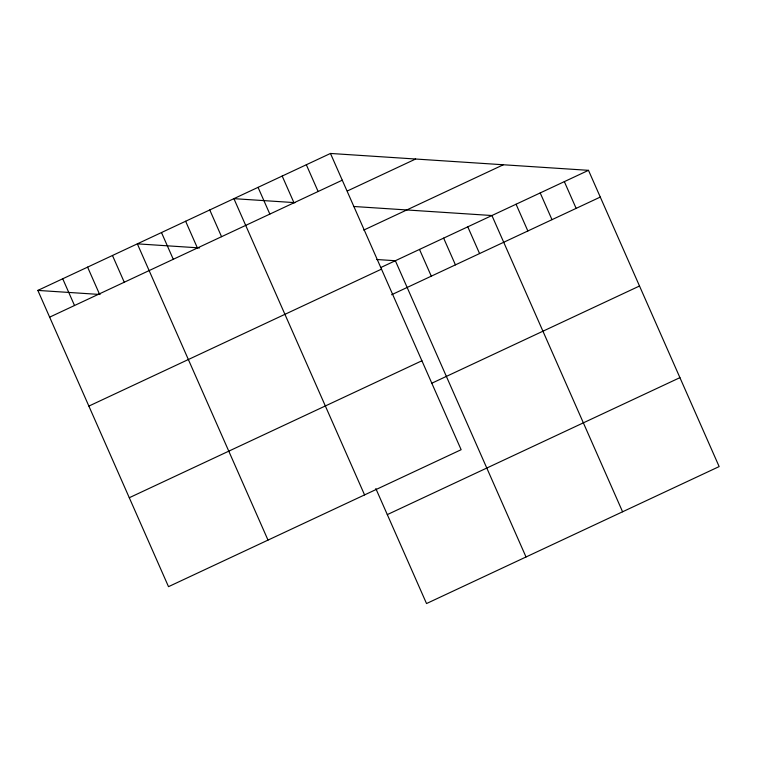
<?xml version="1.0" encoding="UTF-8"?>
<svg xmlns="http://www.w3.org/2000/svg" width="757" height="757" viewBox="0 0 757 757"><rect width="100%" height="100%" fill="white"/><g stroke="black" fill="none" stroke-linecap="round" stroke-linejoin="round"><path stroke-width="1.14" d="M330.468 153.453L461.136 449.705L168.508 586.666L37.85 290.414L330.468 153.453L588.492 170.334L719.15 466.586L426.532 603.547L375.822 488.568M49.64 317.155L342.268 180.194M347.387 190.963L415.612 159.027M363.738 230.1L503.339 164.761M380.847 267.514L588.492 170.334M88.872 406.093L381.49 269.132M391.606 294.738L600.282 197.075M129.286 497.728L421.904 360.767M431.868 383.193L639.504 286.014M387.3 514.609L679.918 377.648M295.041 202.649L233.904 198.656L364.571 494.908M353.519 206.472L491.918 215.527L622.585 511.779M199.564 247.918L137.339 243.849L268.006 540.101M376.797 259.509L395.353 260.73L526.02 556.982M37.85 290.414L100.075 294.482M564.343 181.633L576.143 208.374M540.205 192.931L551.995 219.672M516.066 204.229L527.856 230.97M467.779 226.826L479.578 253.567M443.64 238.124L455.43 264.865M419.501 249.422L431.291 276.163M306.33 164.752L318.12 191.493M282.191 176.059L293.981 202.791M258.052 187.358L269.842 214.089M209.765 209.954L221.555 236.695M185.626 221.252L197.416 247.993M161.487 232.55L173.277 259.291M112.471 255.488L124.262 282.229M87.594 267.126L99.385 293.867M62.727 278.775L74.517 305.516"/></g></svg>
